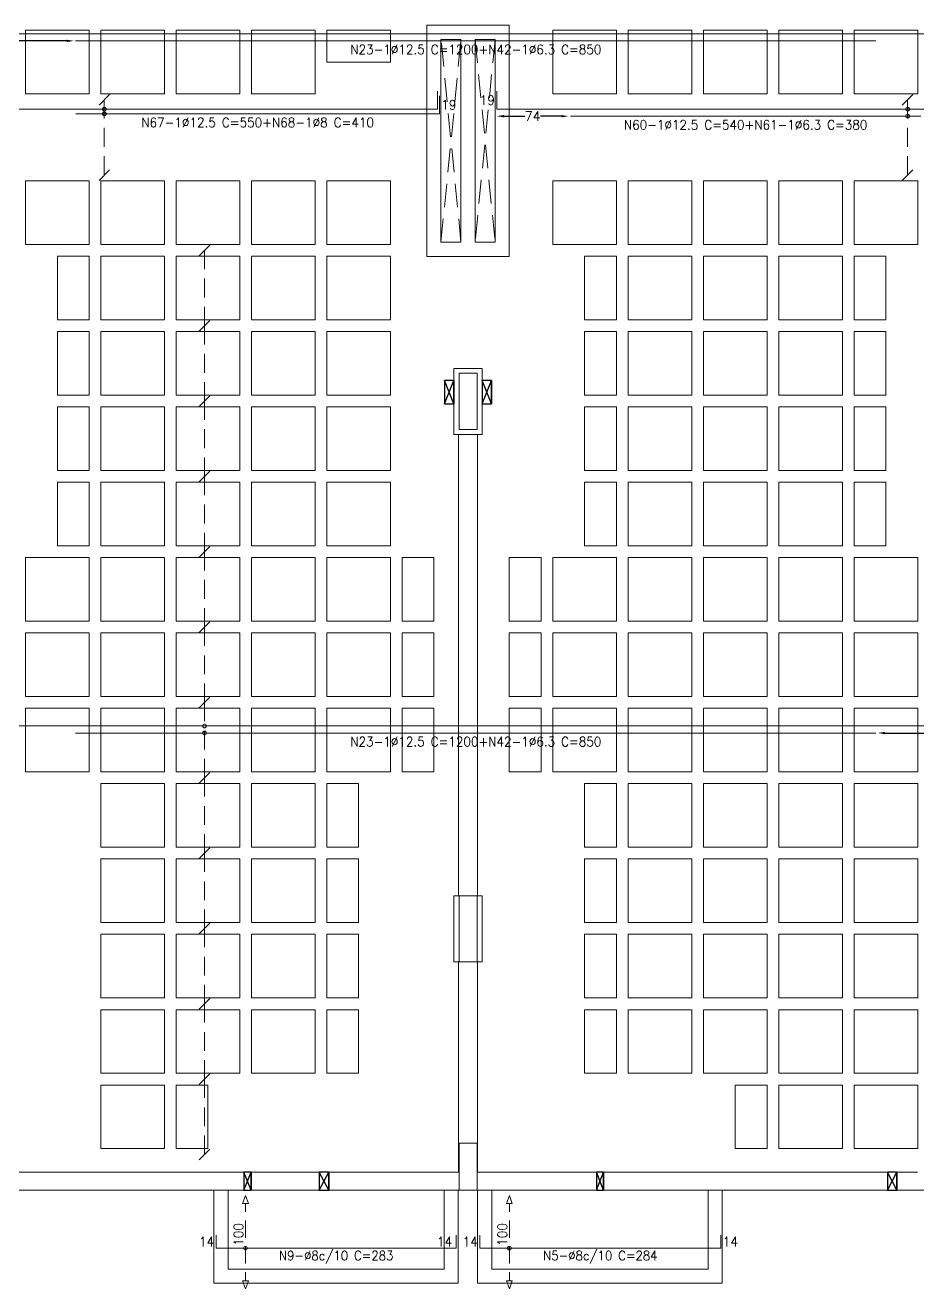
# Model space of a CAD drawing. Header units: millimetres. Extents: x -32 to 332, y -138 to 116.
# Drawn here: x 52.43 to 71.39, y 41.79 to 68.62 of the extents above; entities that cross this region are included whole.
import ezdxf
from ezdxf.enums import TextEntityAlignment as Align

# ---------------------------------------------------------------- set-up
doc = ezdxf.new("R2010")
doc.units = ezdxf.units.MM
doc.linetypes.add('TRAZO_HUECO', pattern=[0.75, 0.5, -0.25])
doc.layers.add('A-COT-01', color=9, linetype='Continuous')
doc.layers.add('FURAÇÃO', color=8, linetype='Continuous')
for name, color, linetype, lineweight in [('ARR_L_I_IG_DIST', 8, 'Continuous', 0), ('ARR_L_I_IG_LINHA', 2, 'Continuous', 0), ('ARR_L_I_IG_MARCA', 2, 'Continuous', 9), ('ARR_L_I_POSICAO', 4, 'Continuous', 9), ('ARR_LONG_INF', 6, 'Continuous', 15), ('ARR_LONG_INF_TXT', 1, 'Continuous', 9), ('LJ_NERV_RETI', 8, 'Continuous', 9), ('LJ_SIMB_ABER', 8, 'Continuous', 0), ('PILAR_CONCRETO', 8, 'Continuous', 0), ('PILAR_CONCRETO_APOIADO', 8, 'Continuous', 0), ('VIG_FACES', 8, 'Continuous', 0)]:
    doc.layers.add(name, color=color, linetype=linetype, lineweight=lineweight)
doc.styles.add('CYPETXT_0.3_romans', font='romans.shx', dxfattribs={"height": 0.2})
doc.styles.add('CYPETXT_romans', font='romans.shx', dxfattribs={"height": 0.2})
doc.dimstyles.new('cype_arrow', dxfattribs={"dimtxt": 0.18, "dimasz": 0.15, "dimexe": 0.075, "dimexo": 0.075, "dimgap": 0, "dimtad": 0, "dimdec": 4, "dimzin": 0, "dimdsep": 46, "dimtxsty": 'CYPETXT_0.3_romans', "dimcen": 0.09, "dimadec": 0, "dimazin": 0, "dimtfac": 1, "dimtdec": 4, "dimtofl": 0, "dimtmove": 2, "dimatfit": 3, "dimfxl": 1, "dimtolj": 1, "dimtzin": 0, "dimarcsym": 0})

# ---------------------------------------------------------------- blocks, each defined once
blk = doc.blocks.new('Forma 2PvtoTipo')
at = {"layer": 'FURAÇÃO', "color": 8}
for points in [[(467.503, 61.657), (467.703, 61.657), (467.703, 62.157), (467.503, 62.157), (467.503, 61.657), (467.703, 62.157), (467.703, 61.657), (467.503, 62.157)], [(468.303, 61.657), (468.503, 61.657), (468.503, 62.157), (468.303, 62.157), (468.303, 61.657), (468.503, 62.157), (468.503, 61.657), (468.303, 62.157)], [(463.243, 44.96), (463.393, 44.96), (463.393, 45.34), (463.243, 45.34), (463.243, 44.96), (463.393, 45.34), (463.393, 44.96), (463.243, 45.34)], [(464.843, 44.96), (465.043, 44.96), (465.043, 45.34), (464.843, 45.34), (464.843, 44.96), (465.043, 45.34), (465.043, 44.96), (464.843, 45.34)], [(464.843, 44.96), (465.043, 44.96), (465.043, 45.339), (464.843, 45.34), (464.843, 44.96), (465.043, 45.339), (465.043, 44.96), (464.843, 45.34)], [(470.729, 44.96), (470.879, 44.96), (470.879, 45.34), (470.729, 45.34), (470.729, 44.96), (470.879, 45.34), (470.879, 44.96), (470.729, 45.34)], [(470.729, 44.96), (470.879, 44.96), (470.879, 45.339), (470.729, 45.34), (470.729, 44.96), (470.879, 45.339), (470.879, 44.96), (470.729, 45.34)], [(476.914, 44.96), (477.114, 44.96), (477.113, 45.34), (476.914, 45.34), (476.914, 44.96), (477.113, 45.34), (477.114, 44.96), (476.914, 45.34)], [(476.914, 44.96), (477.114, 44.96), (477.114, 45.339), (476.914, 45.34), (476.914, 44.96), (477.114, 45.339), (477.114, 44.96), (476.914, 45.34)]]:
    blk.add_lwpolyline(points, dxfattribs=at)
at = {"layer": 'LJ_NERV_RETI', "color": 8}
for points in [[(459.954, 68.243), (459.954, 69.593), (458.604, 69.593), (458.604, 68.243)], [(461.554, 68.243), (461.554, 69.593), (460.204, 69.593), (460.204, 68.243)], [(463.154, 68.243), (463.154, 69.593), (461.804, 69.593), (461.804, 68.243)], [(464.754, 68.243), (464.754, 69.593), (463.404, 69.593), (463.404, 68.243)], [(466.354, 68.918), (466.354, 69.593), (465.004, 69.593), (465.004, 68.918)], [(471.154, 68.243), (471.154, 69.593), (469.804, 69.593), (469.804, 68.243)], [(472.754, 68.243), (472.754, 69.593), (471.404, 69.593), (471.404, 68.243)], [(474.354, 68.243), (474.354, 69.593), (473.004, 69.593), (473.004, 68.243)], [(475.954, 68.243), (475.954, 69.593), (474.604, 69.593), (474.604, 68.243)], [(477.554, 68.243), (477.554, 69.593), (476.204, 69.593), (476.204, 68.243)], [(459.954, 65.043), (459.954, 66.393), (458.604, 66.393), (458.604, 65.043)], [(461.554, 65.043), (461.554, 66.393), (460.204, 66.393), (460.204, 65.043)], [(463.154, 65.043), (463.154, 66.393), (461.804, 66.393), (461.804, 65.043)], [(464.754, 65.043), (464.754, 66.393), (463.404, 66.393), (463.404, 65.043)], [(466.354, 65.043), (466.354, 66.393), (465.004, 66.393), (465.004, 65.043)], [(471.154, 65.043), (471.154, 66.393), (469.804, 66.393), (469.804, 65.043)], [(472.754, 65.043), (472.754, 66.393), (471.404, 66.393), (471.404, 65.043)], [(474.354, 65.043), (474.354, 66.393), (473.004, 66.393), (473.004, 65.043)], [(475.954, 65.043), (475.954, 66.393), (474.604, 66.393), (474.604, 65.043)], [(477.554, 65.043), (477.554, 66.393), (476.204, 66.393), (476.204, 65.043)], [(459.954, 63.443), (459.954, 64.793), (459.279, 64.793), (459.279, 63.443)], [(461.554, 63.443), (461.554, 64.793), (460.204, 64.793), (460.204, 63.443)], [(463.154, 63.443), (463.154, 64.793), (461.804, 64.793), (461.804, 63.443)], [(464.754, 63.443), (464.754, 64.793), (463.404, 64.793), (463.404, 63.443)], [(466.354, 63.443), (466.354, 64.793), (465.004, 64.793), (465.004, 63.443)], [(471.154, 63.443), (471.154, 64.793), (470.479, 64.793), (470.479, 63.443)], [(472.754, 63.443), (472.754, 64.793), (471.404, 64.793), (471.404, 63.443)], [(474.354, 63.443), (474.354, 64.793), (473.004, 64.793), (473.004, 63.443)], [(475.954, 63.443), (475.954, 64.793), (474.604, 64.793), (474.604, 63.443)], [(476.879, 63.443), (476.879, 64.793), (476.204, 64.793), (476.204, 63.443)], [(459.954, 61.843), (459.954, 63.193), (459.279, 63.193), (459.279, 61.843)], [(461.554, 61.843), (461.554, 63.193), (460.204, 63.193), (460.204, 61.843)], [(463.154, 61.843), (463.154, 63.193), (461.804, 63.193), (461.804, 61.843)], [(464.754, 61.843), (464.754, 63.193), (463.404, 63.193), (463.404, 61.843)], [(466.354, 61.843), (466.354, 63.193), (465.004, 63.193), (465.004, 61.843)], [(471.154, 61.843), (471.154, 63.193), (470.479, 63.193), (470.479, 61.843)], [(472.754, 61.843), (472.754, 63.193), (471.404, 63.193), (471.404, 61.843)], [(474.354, 61.843), (474.354, 63.193), (473.004, 63.193), (473.004, 61.843)], [(475.954, 61.843), (475.954, 63.193), (474.604, 63.193), (474.604, 61.843)], [(476.879, 61.843), (476.879, 63.193), (476.204, 63.193), (476.204, 61.843)], [(459.954, 60.243), (459.954, 61.593), (459.279, 61.593), (459.279, 60.243)], [(461.554, 60.243), (461.554, 61.593), (460.204, 61.593), (460.204, 60.243)], [(463.154, 60.243), (463.154, 61.593), (461.804, 61.593), (461.804, 60.243)], [(464.754, 60.243), (464.754, 61.593), (463.404, 61.593), (463.404, 60.243)], [(466.354, 60.243), (466.354, 61.593), (465.004, 61.593), (465.004, 60.243)], [(471.154, 60.243), (471.154, 61.593), (470.479, 61.593), (470.479, 60.243)], [(472.754, 60.243), (472.754, 61.593), (471.404, 61.593), (471.404, 60.243)], [(474.354, 60.243), (474.354, 61.593), (473.004, 61.593), (473.004, 60.243)], [(475.954, 60.243), (475.954, 61.593), (474.604, 61.593), (474.604, 60.243)], [(476.879, 60.243), (476.879, 61.593), (476.204, 61.593), (476.204, 60.243)], [(459.954, 58.643), (459.954, 59.993), (459.279, 59.993), (459.279, 58.643)], [(461.554, 58.643), (461.554, 59.993), (460.204, 59.993), (460.204, 58.643)], [(463.154, 58.643), (463.154, 59.993), (461.804, 59.993), (461.804, 58.643)], [(464.754, 58.643), (464.754, 59.993), (463.404, 59.993), (463.404, 58.643)], [(466.354, 58.643), (466.354, 59.993), (465.004, 59.993), (465.004, 58.643)], [(471.154, 58.643), (471.154, 59.993), (470.479, 59.993), (470.479, 58.643)], [(472.754, 58.643), (472.754, 59.993), (471.404, 59.993), (471.404, 58.643)], [(474.354, 58.643), (474.354, 59.993), (473.004, 59.993), (473.004, 58.643)], [(475.954, 58.643), (475.954, 59.993), (474.604, 59.993), (474.604, 58.643)], [(476.879, 58.643), (476.879, 59.993), (476.204, 59.993), (476.204, 58.643)], [(459.954, 57.043), (459.954, 58.393), (458.604, 58.393), (458.604, 57.043)], [(461.554, 57.043), (461.554, 58.393), (460.204, 58.393), (460.204, 57.043)], [(463.154, 57.043), (463.154, 58.393), (461.804, 58.393), (461.804, 57.043)], [(464.754, 57.043), (464.754, 58.393), (463.404, 58.393), (463.404, 57.043)], [(466.354, 57.043), (466.354, 58.393), (465.004, 58.393), (465.004, 57.043)], [(467.279, 57.043), (467.279, 58.393), (466.604, 58.393), (466.604, 57.043)], [(469.554, 57.043), (469.554, 58.393), (468.879, 58.393), (468.879, 57.043)], [(471.154, 57.043), (471.154, 58.393), (469.804, 58.393), (469.804, 57.043)], [(472.754, 57.043), (472.754, 58.393), (471.404, 58.393), (471.404, 57.043)], [(474.354, 57.043), (474.354, 58.393), (473.004, 58.393), (473.004, 57.043)], [(475.954, 57.043), (475.954, 58.393), (474.604, 58.393), (474.604, 57.043)], [(477.554, 57.043), (477.554, 58.393), (476.204, 58.393), (476.204, 57.043)], [(459.954, 55.443), (459.954, 56.793), (458.604, 56.793), (458.604, 55.443)], [(461.554, 55.443), (461.554, 56.793), (460.204, 56.793), (460.204, 55.443)], [(463.154, 55.443), (463.154, 56.793), (461.804, 56.793), (461.804, 55.443)], [(464.754, 55.443), (464.754, 56.793), (463.404, 56.793), (463.404, 55.443)], [(466.354, 55.443), (466.354, 56.793), (465.004, 56.793), (465.004, 55.443)], [(467.279, 55.443), (467.279, 56.793), (466.604, 56.793), (466.604, 55.443)], [(469.554, 55.443), (469.554, 56.793), (468.879, 56.793), (468.879, 55.443)], [(471.154, 55.443), (471.154, 56.793), (469.804, 56.793), (469.804, 55.443)], [(472.754, 55.443), (472.754, 56.793), (471.404, 56.793), (471.404, 55.443)], [(474.354, 55.443), (474.354, 56.793), (473.004, 56.793), (473.004, 55.443)], [(475.954, 55.443), (475.954, 56.793), (474.604, 56.793), (474.604, 55.443)], [(477.554, 55.443), (477.554, 56.793), (476.204, 56.793), (476.204, 55.443)], [(459.954, 53.843), (459.954, 55.193), (458.604, 55.193), (458.604, 53.843)], [(461.554, 53.843), (461.554, 55.193), (460.204, 55.193), (460.204, 53.843)], [(463.154, 53.843), (463.154, 55.193), (461.804, 55.193), (461.804, 53.843)], [(464.754, 53.843), (464.754, 55.193), (463.404, 55.193), (463.404, 53.843)], [(466.354, 53.843), (466.354, 55.193), (465.004, 55.193), (465.004, 53.843)], [(467.279, 53.843), (467.279, 55.193), (466.604, 55.193), (466.604, 53.843)], [(469.554, 53.843), (469.554, 55.193), (468.879, 55.193), (468.879, 53.843)], [(471.154, 53.843), (471.154, 55.193), (469.804, 55.193), (469.804, 53.843)], [(472.754, 53.843), (472.754, 55.193), (471.404, 55.193), (471.404, 53.843)], [(474.354, 53.843), (474.354, 55.193), (473.004, 55.193), (473.004, 53.843)], [(475.954, 53.843), (475.954, 55.193), (474.604, 55.193), (474.604, 53.843)], [(477.554, 53.843), (477.554, 55.193), (476.204, 55.193), (476.204, 53.843)], [(461.554, 52.243), (461.554, 53.593), (460.204, 53.593), (460.204, 52.243)], [(463.154, 52.243), (463.154, 53.593), (461.804, 53.593), (461.804, 52.243)], [(464.754, 52.243), (464.754, 53.593), (463.404, 53.593), (463.404, 52.243)], [(465.679, 52.243), (465.679, 53.593), (465.004, 53.593), (465.004, 52.243)], [(471.154, 52.243), (471.154, 53.593), (470.479, 53.593), (470.479, 52.243)], [(472.754, 52.243), (472.754, 53.593), (471.404, 53.593), (471.404, 52.243)], [(474.354, 52.243), (474.354, 53.593), (473.004, 53.593), (473.004, 52.243)], [(475.954, 52.243), (475.954, 53.593), (474.604, 53.593), (474.604, 52.243)], [(477.554, 52.243), (477.554, 53.593), (476.204, 53.593), (476.204, 52.243)], [(461.554, 50.643), (461.554, 51.993), (460.204, 51.993), (460.204, 50.643)], [(463.154, 50.643), (463.154, 51.993), (461.804, 51.993), (461.804, 50.643)], [(464.754, 50.643), (464.754, 51.993), (463.404, 51.993), (463.404, 50.643)], [(465.679, 50.643), (465.679, 51.993), (465.004, 51.993), (465.004, 50.643)], [(471.154, 50.643), (471.154, 51.993), (470.479, 51.993), (470.479, 50.643)], [(472.754, 50.643), (472.754, 51.993), (471.404, 51.993), (471.404, 50.643)], [(474.354, 50.643), (474.354, 51.993), (473.004, 51.993), (473.004, 50.643)], [(475.954, 50.643), (475.954, 51.993), (474.604, 51.993), (474.604, 50.643)], [(477.554, 50.643), (477.554, 51.993), (476.204, 51.993), (476.204, 50.643)], [(461.554, 49.043), (461.554, 50.393), (460.204, 50.393), (460.204, 49.043)], [(463.154, 49.043), (463.154, 50.393), (461.804, 50.393), (461.804, 49.043)], [(464.754, 49.043), (464.754, 50.393), (463.404, 50.393), (463.404, 49.043)], [(465.679, 49.043), (465.679, 50.393), (465.004, 50.393), (465.004, 49.043)], [(471.154, 49.043), (471.154, 50.393), (470.479, 50.393), (470.479, 49.043)], [(472.754, 49.043), (472.754, 50.393), (471.404, 50.393), (471.404, 49.043)], [(474.354, 49.043), (474.354, 50.393), (473.004, 50.393), (473.004, 49.043)], [(475.954, 49.043), (475.954, 50.393), (474.604, 50.393), (474.604, 49.043)], [(477.554, 49.043), (477.554, 50.393), (476.204, 50.393), (476.204, 49.043)], [(461.554, 47.443), (461.554, 48.793), (460.204, 48.793), (460.204, 47.443)], [(463.154, 47.443), (463.154, 48.793), (461.804, 48.793), (461.804, 47.443)], [(464.754, 47.443), (464.754, 48.793), (463.404, 48.793), (463.404, 47.443)], [(465.679, 47.443), (465.679, 48.793), (465.004, 48.793), (465.004, 47.443)], [(471.154, 47.443), (471.154, 48.793), (470.479, 48.793), (470.479, 47.443)], [(472.754, 47.443), (472.754, 48.793), (471.404, 48.793), (471.404, 47.443)], [(474.354, 47.443), (474.354, 48.793), (473.004, 48.793), (473.004, 47.443)], [(475.954, 47.443), (475.954, 48.793), (474.604, 48.793), (474.604, 47.443)], [(477.554, 47.443), (477.554, 48.793), (476.204, 48.793), (476.204, 47.443)], [(461.554, 45.843), (461.554, 47.193), (460.204, 47.193), (460.204, 45.843)], [(461.804, 45.843), (461.804, 47.193), (462.479, 47.193), (462.479, 45.843)], [(474.354, 45.843), (473.679, 45.843), (473.679, 47.193), (474.354, 47.193)], [(475.954, 45.843), (475.954, 47.193), (474.604, 47.193), (474.604, 45.843)], [(477.554, 45.843), (477.554, 47.193), (476.204, 47.193), (476.204, 45.843)]]:
    blk.add_lwpolyline(points, close=True, dxfattribs=at)
at = {"layer": 'LJ_SIMB_ABER', "color": 8, "linetype": 'TRAZO_HUECO'}
for p, q in [((467.853, 65.089), (467.428, 69.399)), ((467.428, 65.089), (467.853, 69.399)), ((468.153, 69.399), (468.578, 65.089)), ((468.578, 69.399), (468.153, 65.089))]:
    blk.add_line(p, q, dxfattribs=at)
at = {"layer": 'PILAR_CONCRETO', "color": 8}
for points in [[(467.703, 61.011), (468.303, 61.011), (468.303, 62.411), (467.703, 62.411), (467.703, 61.011)], [(467.813, 61.111), (468.193, 61.111), (468.193, 62.311), (467.813, 62.311), (467.813, 61.111)], [(467.703, 49.81), (468.303, 49.81), (468.303, 51.21), (467.703, 51.21), (467.703, 49.81)], [(467.813, 49.81), (468.193, 49.81), (468.193, 51.21), (467.813, 51.21), (467.813, 49.81)], [(467.813, 44.96), (468.193, 44.96), (468.193, 45.96), (467.813, 45.96), (467.813, 44.96)]]:
    blk.add_lwpolyline(points, close=True, dxfattribs=at)
at = {"layer": 'PILAR_CONCRETO_APOIADO', "color": 8}
blk.add_lwpolyline([(467.813, 44.96), (468.193, 44.96), (468.193, 45.96), (467.813, 45.96), (467.813, 44.96)], close=True, dxfattribs=at)
at = {"layer": 'VIG_FACES', "color": 8}
for p, q in [((467.128, 69.699), (468.878, 69.699)), ((467.128, 64.789), (467.128, 69.699)), ((468.878, 69.699), (468.878, 64.789)), ((467.428, 69.399), (467.853, 69.399)), ((467.428, 65.089), (467.428, 69.399)), ((467.853, 69.399), (467.853, 65.089)), ((468.153, 69.399), (468.578, 69.399)), ((468.153, 69.399), (468.153, 65.089)), ((468.578, 69.399), (468.578, 65.089)), ((467.853, 65.089), (467.428, 65.089)), ((468.578, 65.089), (468.153, 65.089)), ((468.878, 64.789), (467.128, 64.789)), ((467.803, 59.319), (467.803, 61.011)), ((468.203, 59.319), (468.203, 61.011)), ((467.803, 53.844), (467.803, 59.317)), ((468.203, 53.844), (468.203, 59.317)), ((467.803, 51.21), (467.803, 53.842)), ((468.203, 51.21), (468.203, 53.842)), ((467.803, 45.34), (467.803, 49.81)), ((468.203, 45.34), (468.203, 49.81)), ((457.003, 45.34), (460.203, 45.34)), ((460.205, 45.34), (465.678, 45.34)), ((465.68, 45.34), (467.803, 45.34)), ((468.203, 45.34), (470.478, 45.34)), ((470.48, 45.34), (477.553, 45.34)), ((456.993, 44.96), (462.603, 44.96)), ((462.604, 42.984), (462.604, 44.96)), ((462.605, 44.96), (467.795, 44.96)), ((462.904, 43.284), (462.904, 44.96)), ((467.496, 43.284), (467.496, 44.96)), ((467.796, 42.984), (467.796, 44.96)), ((467.797, 44.96), (467.813, 44.96)), ((468.193, 44.96), (468.205, 44.96)), ((468.206, 42.985), (468.206, 44.96)), ((468.207, 44.96), (473.403, 44.96)), ((468.506, 43.285), (468.506, 44.96)), ((473.104, 43.285), (473.104, 44.96)), ((473.404, 42.985), (473.404, 44.96)), ((473.405, 44.96), (479.013, 44.96)), ((462.904, 43.284), (467.496, 43.284)), ((468.506, 43.285), (473.104, 43.285)), ((462.604, 42.984), (467.796, 42.984)), ((468.206, 42.985), (473.404, 42.985))]:
    blk.add_line(p, q, dxfattribs=at)
blk = doc.blocks.new('*D199')
at = {"layer": 'ARR_L_I_POSICAO', "color": 0, "lineweight": -2, "transparency": 16777216}
for p, q in [((70.69, 53.589), (71.943, 53.589)), ((73.681, 53.589), (72.428, 53.589))]:
    blk.add_line(p, q, dxfattribs=at)
at = {"layer": 'ARR_L_I_POSICAO', "color": 0, "transparency": 16777216}
for points in [[(70.69, 53.614), (70.69, 53.564), (70.54, 53.589)], [(73.681, 53.614), (73.681, 53.564), (73.831, 53.589)]]:
    blk.add_solid(points, dxfattribs=at)
at = {"layer": 'DEFPOINTS', "color": 0, "transparency": 16777216}
for p in [(70.54, 53.589), (73.831, 53.589), (73.831, 53.589)]:
    blk.add_point(p, dxfattribs=at)
at = {"layer": 'ARR_L_I_POSICAO', "color": 0, "transparency": 16777216, "insert": (72.185, 53.589), "char_height": 0.2, "attachment_point": 5, "style": 'CYPETXT_0.3_romans'}
blk.add_mtext('\\A1;170', dxfattribs=at)
blk = doc.blocks.new('*D212')
at = {"layer": 'ARR_L_I_POSICAO', "color": 0, "lineweight": -2, "transparency": 16777216}
for p, q in [((62.595, 66.689), (63.041, 66.689)), ((63.821, 66.689), (63.375, 66.689))]:
    blk.add_line(p, q, dxfattribs=at)
at = {"layer": 'ARR_L_I_POSICAO', "color": 0, "transparency": 16777216}
for points in [[(62.595, 66.714), (62.595, 66.664), (62.445, 66.689)], [(63.821, 66.714), (63.821, 66.664), (63.971, 66.689)]]:
    blk.add_solid(points, dxfattribs=at)
at = {"layer": 'DEFPOINTS', "color": 0, "transparency": 16777216}
for p in [(62.445, 66.689), (63.971, 66.689), (63.971, 66.689)]:
    blk.add_point(p, dxfattribs=at)
at = {"layer": 'ARR_L_I_POSICAO', "color": 0, "transparency": 16777216, "insert": (63.208, 66.689), "char_height": 0.2, "attachment_point": 5, "style": 'CYPETXT_0.3_romans'}
blk.add_mtext('\\A1;74', dxfattribs=at)
blk = doc.blocks.new('*D135')
at = {"layer": 'ARR_L_I_POSICAO', "color": 0, "lineweight": -2, "transparency": 16777216}
for p, q in [((50.101, 68.289), (51.463, 68.289)), ((53.31, 68.289), (51.948, 68.289))]:
    blk.add_line(p, q, dxfattribs=at)
at = {"layer": 'ARR_L_I_POSICAO', "color": 0, "transparency": 16777216}
for points in [[(50.101, 68.314), (50.101, 68.264), (49.951, 68.289)], [(53.31, 68.314), (53.31, 68.264), (53.46, 68.289)]]:
    blk.add_solid(points, dxfattribs=at)
at = {"layer": 'DEFPOINTS', "color": 0, "transparency": 16777216}
for p in [(49.951, 68.289), (53.46, 68.289), (53.46, 68.289)]:
    blk.add_point(p, dxfattribs=at)
at = {"layer": 'ARR_L_I_POSICAO', "color": 0, "transparency": 16777216, "insert": (51.705, 68.289), "char_height": 0.2, "attachment_point": 5, "style": 'CYPETXT_0.3_romans'}
blk.add_mtext('\\A1;180', dxfattribs=at)

msp = doc.modelspace()

# ---------------------------------------------------------------- linework, layer by layer
at = {"layer": 'ARR_L_I_IG_LINHA'}
for p, q in [((54.10909, 66.63911), (54.10909, 67.03912)), ((71.17175, 66.63911), (71.17175, 67.03912)), ((54.10909, 66.03911), (54.10909, 66.43911)), ((71.17175, 66.03911), (71.17175, 66.43911)), ((54.10909, 65.43911), (54.10909, 65.83911)), ((71.17175, 65.43911), (71.17175, 65.83911)), ((56.23842, 63.43912), (56.23842, 63.83912)), ((56.23842, 62.83912), (56.23842, 63.23912)), ((56.23842, 61.83912), (56.23842, 62.63912)), ((56.23842, 61.23912), (56.23842, 61.63912)), ((56.23842, 60.23912), (56.23842, 61.03912)), ((56.23842, 59.63912), (56.23842, 60.03912)), ((56.23842, 58.63912), (56.23842, 59.43912)), ((56.23842, 58.03912), (56.23842, 58.43912)), ((56.23842, 57.03912), (56.23842, 57.83912)), ((56.23842, 56.43912), (56.23842, 56.83912)), ((56.23842, 55.43912), (56.23842, 56.23912)), ((56.23842, 54.83912), (56.23842, 55.23912)), ((56.23842, 53.83912), (56.23842, 54.63912)), ((56.23842, 53.23912), (56.23842, 53.63912)), ((56.23842, 52.23912), (56.23842, 53.03912)), ((56.23842, 51.63912), (56.23842, 52.03912)), ((56.23842, 50.63912), (56.23842, 51.43912)), ((56.23842, 50.03912), (56.23842, 50.43912)), ((56.23842, 49.03912), (56.23842, 49.83912)), ((56.23842, 48.43912), (56.23842, 48.83912)), ((56.23842, 47.43912), (56.23842, 48.23912)), ((56.23842, 46.83912), (56.23842, 47.23912)), ((56.23842, 45.83912), (56.23842, 46.63912)), ((56.23842, 45.23912), (56.23842, 45.63912)), ((56.23842, 44.63912), (56.23842, 45.03912))]:
    msp.add_line(p, q, dxfattribs=at)
for points in [[(57.10759, 43.60031), (57.04509, 43.60031), (57.10759, 43.76781), (57.17009, 43.60031), (57.10759, 43.60031)], [(62.71258, 43.60031), (62.65008, 43.60031), (62.71258, 43.76781), (62.77508, 43.60031), (62.71258, 43.60031)], [(57.10759, 41.95531), (57.17009, 41.95531), (57.10759, 41.78781), (57.04509, 41.95531), (57.10759, 41.95531)], [(62.71258, 41.95531), (62.77508, 41.95531), (62.71258, 41.78781), (62.65008, 41.95531), (62.71258, 41.95531)]]:
    msp.add_lwpolyline(points, close=True, dxfattribs=at)
for points in [[(57.10759, 43.41753), (57.10759, 43.60031)], [(62.71258, 43.41753), (62.71258, 43.60031)], [(57.10759, 42.8692), (57.10759, 43.23475)], [(62.71258, 42.8692), (62.71258, 43.23475)], [(57.10759, 42.32086), (57.10759, 42.68642)], [(62.71258, 42.32086), (62.71258, 42.68642)], [(57.10759, 41.95531), (57.10759, 42.13809)], [(62.71258, 41.95531), (62.71258, 42.13809)]]:
    msp.add_lwpolyline(points, dxfattribs=at)
for centre in [(54.10909, 66.83912), (71.17175, 66.83912), (54.10909, 66.73912), (71.17175, 66.68912), (56.23842, 53.73911), (56.23842, 53.58911), (57.10759, 42.64781), (62.71258, 42.64781)]:
    msp.add_circle(centre, 0.04, dxfattribs=at)
at = {"layer": 'ARR_L_I_IG_MARCA'}
for p, q in [((54.22223, 67.15225), (53.99596, 66.92598)), ((71.28489, 67.15225), (71.05862, 66.92598)), ((54.22223, 65.55225), (53.99596, 65.32597)), ((71.28489, 65.55225), (71.05862, 65.32597)), ((56.35156, 63.95226), (56.12528, 63.72598)), ((56.35156, 62.35225), (56.12528, 62.12598)), ((56.35156, 60.75226), (56.12528, 60.52598)), ((56.35156, 59.15225), (56.12528, 58.92598)), ((56.35156, 57.55225), (56.12528, 57.32597)), ((56.35156, 55.95226), (56.12528, 55.72598)), ((56.35156, 54.35225), (56.12528, 54.12598)), ((56.35156, 52.75226), (56.12528, 52.52598)), ((56.35156, 51.15225), (56.12528, 50.92598)), ((56.35156, 49.55225), (56.12528, 49.32597)), ((56.35156, 47.95226), (56.12528, 47.72598)), ((56.35156, 46.35225), (56.12528, 46.12598)), ((56.35156, 44.75226), (56.12528, 44.52598))]:
    msp.add_line(p, q, dxfattribs=at)
at = {"layer": 'ARR_LONG_INF'}
for points in [[(49.95109, 68.43912), (73.83108, 68.43912)], [(53.49988, 68.28912), (70.49988, 68.28912)], [(50.7251, 66.83912), (61.1851, 66.83912), (61.1851, 67.21912)], [(53.50509, 66.73912), (61.2251, 66.73912), (61.2251, 67.11912)], [(62.44508, 67.21912), (62.44508, 66.83912), (72.68509, 66.83912)], [(64.01062, 66.68912), (71.45061, 66.68912)], [(49.95109, 53.73911), (73.83108, 53.73911)], [(53.49988, 53.58911), (70.49988, 53.58911)], [(56.48509, 42.92781), (56.48509, 42.64781), (61.58508, 42.64781), (61.58508, 42.92781)], [(62.08508, 42.92781), (62.08508, 42.64781), (67.20509, 42.64781), (67.20509, 42.92781)]]:
    msp.add_lwpolyline(points, dxfattribs=at)

# ---------------------------------------------------------------- block references
at = {"layer": 'A-COT-01', "color": 1}
msp.add_blockref('Forma 2PvtoTipo', (-406.16805, -1.07881), dxfattribs=at)

# ---------------------------------------------------------------- texts
at = {"layer": 'ARR_L_I_IG_DIST', "style": 'CYPETXT_romans', "width": 0.895263}
for p, p2 in [((57.05759, 42.69781), (57.05759, 43.18381)), ((62.66258, 42.69781), (62.66258, 43.18381))]:
    msp.add_text('100', height=0.2, rotation=90, dxfattribs=at).set_placement(p, p2, align=Align.FIT)
at = {"layer": 'ARR_LONG_INF_TXT', "style": 'CYPETXT_romans'}
for s, width, p, p2 in [('N23-1%%c12.5 C=1200+N42-1%%c6.3 C=850', 0.832199, (59.33288, 68.00579), (64.66688, 68.00579)), ('19', 0.945, (62.08108, 66.92912), (62.40508, 66.92912)), ('19', 0.945, (61.2651, 66.82912), (61.5891, 66.82912)), ('N67-1%%c12.5 C=550+N68-1%%c8 C=410', 0.833258, (54.89309, 66.45578), (59.83709, 66.45578)), ('N60-1%%c12.5 C=540+N61-1%%c6.3 C=380', 0.831639, (65.14462, 66.40578), (70.31662, 66.40578)), ('N23-1%%c12.5 C=1200+N42-1%%c6.3 C=850', 0.832199, (59.33288, 53.30578), (64.66688, 53.30578)), ('14', 0.895263, (56.12109, 42.68781), (56.44509, 42.68781)), ('14', 0.895263, (61.17471, 42.68781), (61.49871, 42.68781)), ('14', 0.895263, (61.72108, 42.68781), (62.04508, 42.68781)), ('14', 0.895263, (67.24509, 42.68781), (67.56909, 42.68781)), ('N9-%%c8c/10 C=283', 0.817788, (57.82009, 42.39114), (60.25009, 42.39114)), ('N5-%%c8c/10 C=284', 0.815176, (63.43008, 42.39114), (65.86008, 42.39114))]:
    msp.add_text(s, height=0.2, dxfattribs=dict(at, width=width)).set_placement(p, p2, align=Align.FIT)

# ---------------------------------------------------------------- dimensions: what is measured, and where the dimension line sits
at = {"layer": 'ARR_L_I_POSICAO'}
for p1, p2, text, picture, middle in [((49.95109, 68.28912), (53.45988, 68.28912), '180', '*D135', (51.70548, 68.28912)), ((62.44508, 66.68912), (63.97062, 66.68912), '74', '*D212', (63.20785, 66.68912)), ((70.53988, 53.58911), (73.83108, 53.58911), '170', '*D199', (72.18548, 53.58911))]:
    dim = msp.add_aligned_dim(p1=p1, p2=p2, distance=0, text=text, dimstyle='cype_arrow', override={"dimexe": 0, "dimexo": 0}, dxfattribs=at)
    dim.commit()
    dim.dimension.update_dxf_attribs({"geometry": picture, "text_midpoint": middle})

doc.saveas('drawing.dxf')
